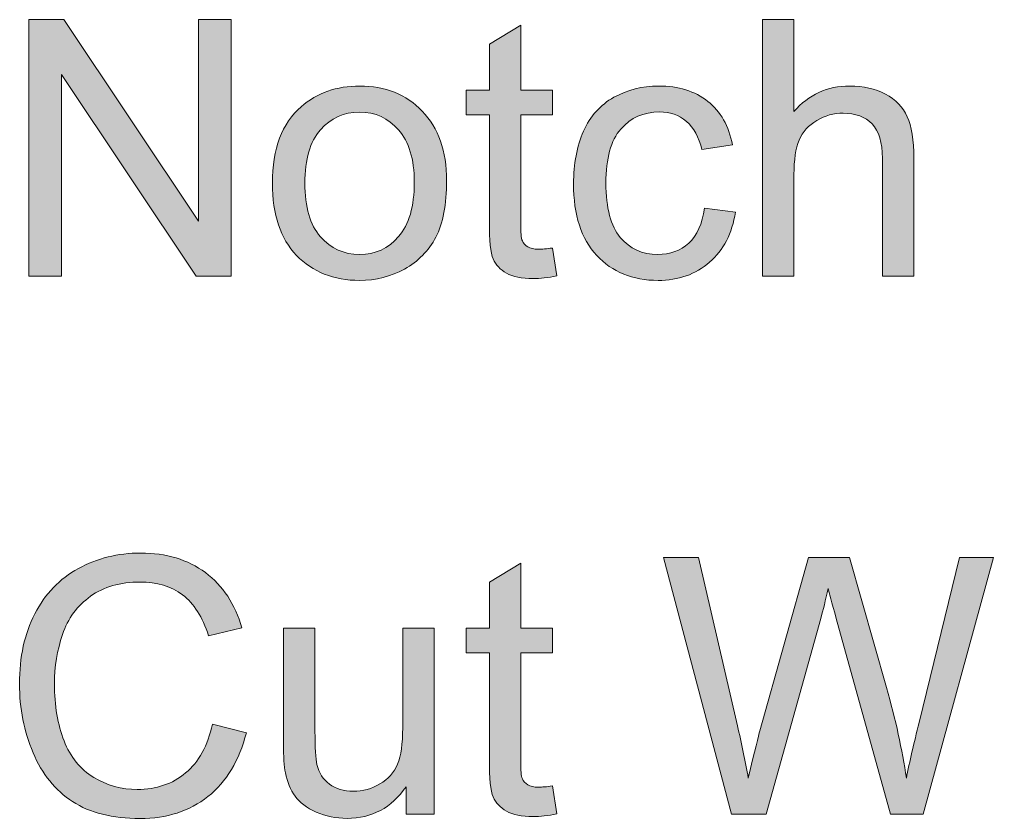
# Model space of a CAD drawing. Header units: inches. Extents: x 0.2 to 13, y -17.3 to -0.1.
# Drawn here: x 0.315 to 0.7678, y -2.4678 to -2.0965 of the extents above; entities that cross this region are included whole.
import ezdxf

# ---------------------------------------------------------------- set-up
doc = ezdxf.new("R2010")
doc.units = ezdxf.units.IN
doc.header["$MEASUREMENT"] = 0
doc.layers.add('Layer 1', color=7, linetype='Continuous')

# ---------------------------------------------------------------- blocks, each defined once
blk = doc.blocks.new('block 10')
at = {"layer": 'Layer 1', "true_color": 0xffffff}
h = blk.add_hatch(color=7, dxfattribs=at)
h.dxf.hatch_style = 2
h.paths.add_polyline_path([(0.31935, -2.21581), (0.31935, -2.09651), (0.33554, -2.09651), (0.39821, -2.19018), (0.39821, -2.09651), (0.41334, -2.09651), (0.41334, -2.21581), (0.39715, -2.21581), (0.33449, -2.12206), (0.33449, -2.21581)])
h = blk.add_hatch(color=7, dxfattribs=at)
h.dxf.hatch_style = 2
edge = h.paths.add_edge_path()
edge.add_spline(control_points=[(0.56268, -2.20271), (0.56268, -2.20271), (0.56479, -2.21565), (0.56479, -2.21565), (0.56067, -2.21652), (0.55698, -2.21695), (0.55372, -2.21695), (0.54841, -2.21695), (0.54428, -2.21611), (0.54135, -2.21443), (0.53843, -2.21275), (0.53636, -2.21054), (0.53517, -2.2078), (0.53398, -2.20506), (0.53338, -2.19929), (0.53338, -2.1905), (0.53338, -2.1905), (0.53338, -2.14078), (0.53338, -2.14078), (0.53338, -2.14078), (0.52264, -2.14078), (0.52264, -2.14078), (0.52264, -2.14078), (0.52264, -2.12939), (0.52264, -2.12939), (0.52264, -2.12939), (0.53338, -2.12939), (0.53338, -2.12939), (0.53338, -2.12939), (0.53338, -2.10798), (0.53338, -2.10798), (0.53338, -2.10798), (0.54795, -2.0992), (0.54795, -2.0992), (0.54795, -2.0992), (0.54795, -2.12939), (0.54795, -2.12939), (0.54795, -2.12939), (0.56268, -2.12939), (0.56268, -2.12939), (0.56268, -2.12939), (0.56268, -2.14078), (0.56268, -2.14078), (0.56268, -2.14078), (0.54795, -2.14078), (0.54795, -2.14078), (0.54795, -2.14078), (0.54795, -2.19132), (0.54795, -2.19132), (0.54795, -2.1955), (0.5482, -2.19818), (0.54872, -2.19937), (0.54924, -2.20057), (0.55008, -2.20152), (0.55124, -2.20222), (0.55241, -2.20293), (0.55408, -2.20328), (0.55625, -2.20328), (0.55787, -2.20328), (0.56002, -2.20309), (0.56268, -2.20271)], knot_values=[0, 0, 0, 0, 1, 1, 1, 2, 2, 2, 3, 3, 3, 4, 4, 4, 5, 5, 5, 6, 6, 6, 7, 7, 7, 8, 8, 8, 9, 9, 9, 10, 10, 10, 11, 11, 11, 12, 12, 12, 13, 13, 13, 14, 14, 14, 15, 15, 15, 16, 16, 16, 17, 17, 17, 18, 18, 18, 19, 19, 19, 20, 20, 20, 20], degree=3, periodic=1)
h = blk.add_hatch(color=7, dxfattribs=at)
h.dxf.hatch_style = 2
edge = h.paths.add_edge_path()
edge.add_spline(control_points=[(0.66033, -2.21581), (0.66033, -2.21581), (0.66033, -2.09651), (0.66033, -2.09651), (0.66033, -2.09651), (0.67498, -2.09651), (0.67498, -2.09651), (0.67498, -2.09651), (0.67498, -2.13932), (0.67498, -2.13932), (0.68182, -2.1314), (0.69044, -2.12743), (0.70086, -2.12743), (0.70726, -2.12743), (0.71282, -2.1287), (0.71754, -2.13122), (0.72226, -2.13374), (0.72564, -2.13723), (0.72767, -2.14168), (0.72971, -2.14612), (0.73073, -2.15258), (0.73073, -2.16104), (0.73073, -2.16104), (0.73073, -2.21581), (0.73073, -2.21581), (0.73073, -2.21581), (0.71608, -2.21581), (0.71608, -2.21581), (0.71608, -2.21581), (0.71608, -2.16104), (0.71608, -2.16104), (0.71608, -2.15372), (0.71449, -2.14839), (0.71132, -2.14505), (0.70814, -2.14172), (0.70365, -2.14005), (0.69785, -2.14005), (0.69351, -2.14005), (0.68943, -2.14117), (0.6856, -2.14343), (0.68178, -2.14568), (0.67905, -2.14873), (0.67742, -2.15258), (0.67579, -2.15643), (0.67498, -2.16175), (0.67498, -2.16853), (0.67498, -2.16853), (0.67498, -2.21581), (0.67498, -2.21581), (0.67498, -2.21581), (0.66033, -2.21581), (0.66033, -2.21581)], knot_values=[0, 0, 0, 0, 1, 1, 1, 2, 2, 2, 3, 3, 3, 4, 4, 4, 5, 5, 5, 6, 6, 6, 7, 7, 7, 8, 8, 8, 9, 9, 9, 10, 10, 10, 11, 11, 11, 12, 12, 12, 13, 13, 13, 14, 14, 14, 15, 15, 15, 16, 16, 16, 17, 17, 17, 17], degree=3, periodic=1)
h = blk.add_hatch(color=7, dxfattribs=at)
h.dxf.hatch_style = 2
edge = h.paths.add_edge_path()
edge.add_spline(control_points=[(0.43255, -2.1726), (0.43255, -2.1566), (0.437, -2.14474), (0.4459, -2.13704), (0.45333, -2.13064), (0.46239, -2.12743), (0.47308, -2.12743), (0.48496, -2.12743), (0.49467, -2.13133), (0.50221, -2.13911), (0.50975, -2.1469), (0.51352, -2.15765), (0.51352, -2.17138), (0.51352, -2.1825), (0.51185, -2.19125), (0.50852, -2.19763), (0.50518, -2.204), (0.50033, -2.20895), (0.49395, -2.21248), (0.48758, -2.216), (0.48062, -2.21777), (0.47308, -2.21777), (0.46098, -2.21777), (0.4512, -2.21389), (0.44374, -2.20613), (0.43628, -2.19837), (0.43255, -2.18719), (0.43255, -2.1726)], knot_values=[0, 0, 0, 0, 1, 1, 1, 2, 2, 2, 3, 3, 3, 4, 4, 4, 5, 5, 5, 6, 6, 6, 7, 7, 7, 8, 8, 8, 9, 9, 9, 9], degree=3, periodic=1)
edge = h.paths.add_edge_path()
edge.add_spline(control_points=[(0.4476, -2.1726), (0.4476, -2.18367), (0.45002, -2.19196), (0.45485, -2.19746), (0.45968, -2.20297), (0.46575, -2.20572), (0.47308, -2.20572), (0.48035, -2.20572), (0.4864, -2.20296), (0.49122, -2.19742), (0.49605, -2.19189), (0.49847, -2.18345), (0.49847, -2.17211), (0.49847, -2.16142), (0.49604, -2.15333), (0.49118, -2.14782), (0.48633, -2.14231), (0.48029, -2.13956), (0.47308, -2.13956), (0.46575, -2.13956), (0.45968, -2.1423), (0.45485, -2.14778), (0.45002, -2.15326), (0.4476, -2.16153), (0.4476, -2.1726)], knot_values=[0, 0, 0, 0, 1, 1, 1, 2, 2, 2, 3, 3, 3, 4, 4, 4, 5, 5, 5, 6, 6, 6, 7, 7, 7, 8, 8, 8, 8], degree=3, periodic=1)
h = blk.add_hatch(color=7, dxfattribs=at)
h.dxf.hatch_style = 2
edge = h.paths.add_edge_path()
edge.add_spline(control_points=[(0.6334, -2.18416), (0.6334, -2.18416), (0.6478, -2.18603), (0.6478, -2.18603), (0.64623, -2.19596), (0.6422, -2.20373), (0.63572, -2.20934), (0.62923, -2.21496), (0.62127, -2.21777), (0.61183, -2.21777), (0.6, -2.21777), (0.59049, -2.2139), (0.58331, -2.20617), (0.57612, -2.19844), (0.57252, -2.18736), (0.57252, -2.17293), (0.57252, -2.16359), (0.57407, -2.15543), (0.57716, -2.14843), (0.58025, -2.14143), (0.58496, -2.13618), (0.59128, -2.13268), (0.5976, -2.12918), (0.60448, -2.12743), (0.61191, -2.12743), (0.6213, -2.12743), (0.62897, -2.12981), (0.63494, -2.13456), (0.64091, -2.1393), (0.64473, -2.14604), (0.64642, -2.15478), (0.64642, -2.15478), (0.63218, -2.15698), (0.63218, -2.15698), (0.63082, -2.15117), (0.62842, -2.1468), (0.62497, -2.14387), (0.62153, -2.14094), (0.61736, -2.13948), (0.61248, -2.13948), (0.6051, -2.13948), (0.59911, -2.14212), (0.5945, -2.14741), (0.58988, -2.1527), (0.58758, -2.16107), (0.58758, -2.17252), (0.58758, -2.18413), (0.5898, -2.19257), (0.59425, -2.19783), (0.5987, -2.20309), (0.60451, -2.20572), (0.61167, -2.20572), (0.61742, -2.20572), (0.62222, -2.20396), (0.62607, -2.20043), (0.62992, -2.19691), (0.63236, -2.19148), (0.6334, -2.18416)], knot_values=[0, 0, 0, 0, 1, 1, 1, 2, 2, 2, 3, 3, 3, 4, 4, 4, 5, 5, 5, 6, 6, 6, 7, 7, 7, 8, 8, 8, 9, 9, 9, 10, 10, 10, 11, 11, 11, 12, 12, 12, 13, 13, 13, 14, 14, 14, 15, 15, 15, 16, 16, 16, 17, 17, 17, 18, 18, 18, 19, 19, 19, 19], degree=3, periodic=1)
at = {"layer": 'Layer 1', "lineweight": 0}
blk.add_lwpolyline([(0.31935, -2.21581), (0.31935, -2.09651), (0.33554, -2.09651), (0.39821, -2.19018), (0.39821, -2.09651), (0.41334, -2.09651), (0.41334, -2.21581), (0.39715, -2.21581), (0.33449, -2.12206), (0.33449, -2.21581), (0.31935, -2.21581)], dxfattribs=at)
for points, knots in [([(0.56268, -2.20271), (0.56268, -2.20271), (0.56479, -2.21565), (0.56479, -2.21565), (0.56067, -2.21652), (0.55698, -2.21695), (0.55372, -2.21695), (0.54841, -2.21695), (0.54428, -2.21611), (0.54135, -2.21443), (0.53843, -2.21275), (0.53636, -2.21054), (0.53517, -2.2078), (0.53398, -2.20506), (0.53338, -2.19929), (0.53338, -2.1905), (0.53338, -2.1905), (0.53338, -2.14078), (0.53338, -2.14078), (0.53338, -2.14078), (0.52264, -2.14078), (0.52264, -2.14078), (0.52264, -2.14078), (0.52264, -2.12939), (0.52264, -2.12939), (0.52264, -2.12939), (0.53338, -2.12939), (0.53338, -2.12939), (0.53338, -2.12939), (0.53338, -2.10798), (0.53338, -2.10798), (0.53338, -2.10798), (0.54795, -2.0992), (0.54795, -2.0992), (0.54795, -2.0992), (0.54795, -2.12939), (0.54795, -2.12939), (0.54795, -2.12939), (0.56268, -2.12939), (0.56268, -2.12939), (0.56268, -2.12939), (0.56268, -2.14078), (0.56268, -2.14078), (0.56268, -2.14078), (0.54795, -2.14078), (0.54795, -2.14078), (0.54795, -2.14078), (0.54795, -2.19132), (0.54795, -2.19132), (0.54795, -2.1955), (0.5482, -2.19818), (0.54872, -2.19937), (0.54924, -2.20057), (0.55008, -2.20152), (0.55124, -2.20222), (0.55241, -2.20293), (0.55408, -2.20328), (0.55625, -2.20328), (0.55787, -2.20328), (0.56002, -2.20309), (0.56268, -2.20271)], [0, 0, 0, 0, 1, 1, 1, 2, 2, 2, 3, 3, 3, 4, 4, 4, 5, 5, 5, 6, 6, 6, 7, 7, 7, 8, 8, 8, 9, 9, 9, 10, 10, 10, 11, 11, 11, 12, 12, 12, 13, 13, 13, 14, 14, 14, 15, 15, 15, 16, 16, 16, 17, 17, 17, 18, 18, 18, 19, 19, 19, 20, 20, 20, 20]), ([(0.66033, -2.21581), (0.66033, -2.21581), (0.66033, -2.09651), (0.66033, -2.09651), (0.66033, -2.09651), (0.67498, -2.09651), (0.67498, -2.09651), (0.67498, -2.09651), (0.67498, -2.13932), (0.67498, -2.13932), (0.68182, -2.1314), (0.69044, -2.12743), (0.70086, -2.12743), (0.70726, -2.12743), (0.71282, -2.1287), (0.71754, -2.13122), (0.72226, -2.13374), (0.72564, -2.13723), (0.72767, -2.14168), (0.72971, -2.14612), (0.73073, -2.15258), (0.73073, -2.16104), (0.73073, -2.16104), (0.73073, -2.21581), (0.73073, -2.21581), (0.73073, -2.21581), (0.71608, -2.21581), (0.71608, -2.21581), (0.71608, -2.21581), (0.71608, -2.16104), (0.71608, -2.16104), (0.71608, -2.15372), (0.71449, -2.14839), (0.71132, -2.14505), (0.70814, -2.14172), (0.70365, -2.14005), (0.69785, -2.14005), (0.69351, -2.14005), (0.68943, -2.14117), (0.6856, -2.14343), (0.68178, -2.14568), (0.67905, -2.14873), (0.67742, -2.15258), (0.67579, -2.15643), (0.67498, -2.16175), (0.67498, -2.16853), (0.67498, -2.16853), (0.67498, -2.21581), (0.67498, -2.21581), (0.67498, -2.21581), (0.66033, -2.21581), (0.66033, -2.21581)], [0, 0, 0, 0, 1, 1, 1, 2, 2, 2, 3, 3, 3, 4, 4, 4, 5, 5, 5, 6, 6, 6, 7, 7, 7, 8, 8, 8, 9, 9, 9, 10, 10, 10, 11, 11, 11, 12, 12, 12, 13, 13, 13, 14, 14, 14, 15, 15, 15, 16, 16, 16, 17, 17, 17, 17]), ([(0.43255, -2.1726), (0.43255, -2.1566), (0.437, -2.14474), (0.4459, -2.13704), (0.45333, -2.13064), (0.46239, -2.12743), (0.47308, -2.12743), (0.48496, -2.12743), (0.49467, -2.13133), (0.50221, -2.13911), (0.50975, -2.1469), (0.51352, -2.15765), (0.51352, -2.17138), (0.51352, -2.1825), (0.51185, -2.19125), (0.50852, -2.19763), (0.50518, -2.204), (0.50033, -2.20895), (0.49395, -2.21248), (0.48758, -2.216), (0.48062, -2.21777), (0.47308, -2.21777), (0.46098, -2.21777), (0.4512, -2.21389), (0.44374, -2.20613), (0.43628, -2.19837), (0.43255, -2.18719), (0.43255, -2.1726)], [0, 0, 0, 0, 1, 1, 1, 2, 2, 2, 3, 3, 3, 4, 4, 4, 5, 5, 5, 6, 6, 6, 7, 7, 7, 8, 8, 8, 9, 9, 9, 9]), ([(0.6334, -2.18416), (0.6334, -2.18416), (0.6478, -2.18603), (0.6478, -2.18603), (0.64623, -2.19596), (0.6422, -2.20373), (0.63572, -2.20934), (0.62923, -2.21496), (0.62127, -2.21777), (0.61183, -2.21777), (0.6, -2.21777), (0.59049, -2.2139), (0.58331, -2.20617), (0.57612, -2.19844), (0.57252, -2.18736), (0.57252, -2.17293), (0.57252, -2.16359), (0.57407, -2.15543), (0.57716, -2.14843), (0.58025, -2.14143), (0.58496, -2.13618), (0.59128, -2.13268), (0.5976, -2.12918), (0.60448, -2.12743), (0.61191, -2.12743), (0.6213, -2.12743), (0.62897, -2.12981), (0.63494, -2.13456), (0.64091, -2.1393), (0.64473, -2.14604), (0.64642, -2.15478), (0.64642, -2.15478), (0.63218, -2.15698), (0.63218, -2.15698), (0.63082, -2.15117), (0.62842, -2.1468), (0.62497, -2.14387), (0.62153, -2.14094), (0.61736, -2.13948), (0.61248, -2.13948), (0.6051, -2.13948), (0.59911, -2.14212), (0.5945, -2.14741), (0.58988, -2.1527), (0.58758, -2.16107), (0.58758, -2.17252), (0.58758, -2.18413), (0.5898, -2.19257), (0.59425, -2.19783), (0.5987, -2.20309), (0.60451, -2.20572), (0.61167, -2.20572), (0.61742, -2.20572), (0.62222, -2.20396), (0.62607, -2.20043), (0.62992, -2.19691), (0.63236, -2.19148), (0.6334, -2.18416)], [0, 0, 0, 0, 1, 1, 1, 2, 2, 2, 3, 3, 3, 4, 4, 4, 5, 5, 5, 6, 6, 6, 7, 7, 7, 8, 8, 8, 9, 9, 9, 10, 10, 10, 11, 11, 11, 12, 12, 12, 13, 13, 13, 14, 14, 14, 15, 15, 15, 16, 16, 16, 17, 17, 17, 18, 18, 18, 19, 19, 19, 19]), ([(0.4476, -2.1726), (0.4476, -2.18367), (0.45002, -2.19196), (0.45485, -2.19746), (0.45968, -2.20297), (0.46575, -2.20572), (0.47308, -2.20572), (0.48035, -2.20572), (0.4864, -2.20296), (0.49122, -2.19742), (0.49605, -2.19189), (0.49847, -2.18345), (0.49847, -2.17211), (0.49847, -2.16142), (0.49604, -2.15333), (0.49118, -2.14782), (0.48633, -2.14231), (0.48029, -2.13956), (0.47308, -2.13956), (0.46575, -2.13956), (0.45968, -2.1423), (0.45485, -2.14778), (0.45002, -2.15326), (0.4476, -2.16153), (0.4476, -2.1726)], [0, 0, 0, 0, 1, 1, 1, 2, 2, 2, 3, 3, 3, 4, 4, 4, 5, 5, 5, 6, 6, 6, 7, 7, 7, 8, 8, 8, 8])]:
    blk.add_open_spline(points, degree=3, knots=knots, dxfattribs=at)
blk = doc.blocks.new('block 11')
at = {"layer": 'Layer 1', "true_color": 0xffffff}
h = blk.add_hatch(color=7, dxfattribs=at)
h.dxf.hatch_style = 2
edge = h.paths.add_edge_path()
edge.add_spline(control_points=[(0.40464, -2.42398), (0.40464, -2.42398), (0.42042, -2.42797), (0.42042, -2.42797), (0.41711, -2.44094), (0.41116, -2.45083), (0.40256, -2.45763), (0.39396, -2.46444), (0.38345, -2.46785), (0.37103, -2.46785), (0.35817, -2.46785), (0.34771, -2.46523), (0.33965, -2.45999), (0.3316, -2.45476), (0.32547, -2.44718), (0.32126, -2.43725), (0.31706, -2.42732), (0.31495, -2.41666), (0.31495, -2.40527), (0.31495, -2.39284), (0.31733, -2.38201), (0.32208, -2.37276), (0.32682, -2.36351), (0.33358, -2.35648), (0.34234, -2.35168), (0.3511, -2.34688), (0.36074, -2.34448), (0.37127, -2.34448), (0.38321, -2.34448), (0.39324, -2.34751), (0.40138, -2.35359), (0.40952, -2.35967), (0.41519, -2.36821), (0.41839, -2.37922), (0.41839, -2.37922), (0.40285, -2.38289), (0.40285, -2.38289), (0.40008, -2.37421), (0.39606, -2.36789), (0.3908, -2.36393), (0.38554, -2.35997), (0.37892, -2.35798), (0.37094, -2.35798), (0.36178, -2.35798), (0.35411, -2.36018), (0.34795, -2.36458), (0.3418, -2.36897), (0.33747, -2.37487), (0.33497, -2.38228), (0.33248, -2.38968), (0.33123, -2.39732), (0.33123, -2.40519), (0.33123, -2.41533), (0.33271, -2.42419), (0.33567, -2.43176), (0.33862, -2.43932), (0.34322, -2.44498), (0.34946, -2.44872), (0.3557, -2.45247), (0.36245, -2.45434), (0.36972, -2.45434), (0.37857, -2.45434), (0.38605, -2.45179), (0.39218, -2.44669), (0.39832, -2.44159), (0.40247, -2.43402), (0.40464, -2.42398)], knot_values=[0, 0, 0, 0, 1, 1, 1, 2, 2, 2, 3, 3, 3, 4, 4, 4, 5, 5, 5, 6, 6, 6, 7, 7, 7, 8, 8, 8, 9, 9, 9, 10, 10, 10, 11, 11, 11, 12, 12, 12, 13, 13, 13, 14, 14, 14, 15, 15, 15, 16, 16, 16, 17, 17, 17, 18, 18, 18, 19, 19, 19, 20, 20, 20, 21, 21, 21, 22, 22, 22, 22], degree=3, periodic=1)
h = blk.add_hatch(color=7, dxfattribs=at)
h.dxf.hatch_style = 2
edge = h.paths.add_edge_path()
edge.add_spline(control_points=[(0.56268, -2.45271), (0.56268, -2.45271), (0.56479, -2.46565), (0.56479, -2.46565), (0.56067, -2.46652), (0.55698, -2.46695), (0.55372, -2.46695), (0.54841, -2.46695), (0.54428, -2.46611), (0.54135, -2.46443), (0.53843, -2.46275), (0.53636, -2.46054), (0.53517, -2.4578), (0.53398, -2.45506), (0.53338, -2.44929), (0.53338, -2.4405), (0.53338, -2.4405), (0.53338, -2.39078), (0.53338, -2.39078), (0.53338, -2.39078), (0.52264, -2.39078), (0.52264, -2.39078), (0.52264, -2.39078), (0.52264, -2.37939), (0.52264, -2.37939), (0.52264, -2.37939), (0.53338, -2.37939), (0.53338, -2.37939), (0.53338, -2.37939), (0.53338, -2.35798), (0.53338, -2.35798), (0.53338, -2.35798), (0.54795, -2.3492), (0.54795, -2.3492), (0.54795, -2.3492), (0.54795, -2.37939), (0.54795, -2.37939), (0.54795, -2.37939), (0.56268, -2.37939), (0.56268, -2.37939), (0.56268, -2.37939), (0.56268, -2.39078), (0.56268, -2.39078), (0.56268, -2.39078), (0.54795, -2.39078), (0.54795, -2.39078), (0.54795, -2.39078), (0.54795, -2.44132), (0.54795, -2.44132), (0.54795, -2.4455), (0.5482, -2.44818), (0.54872, -2.44937), (0.54924, -2.45057), (0.55008, -2.45152), (0.55124, -2.45222), (0.55241, -2.45293), (0.55408, -2.45328), (0.55625, -2.45328), (0.55787, -2.45328), (0.56002, -2.45309), (0.56268, -2.45271)], knot_values=[0, 0, 0, 0, 1, 1, 1, 2, 2, 2, 3, 3, 3, 4, 4, 4, 5, 5, 5, 6, 6, 6, 7, 7, 7, 8, 8, 8, 9, 9, 9, 10, 10, 10, 11, 11, 11, 12, 12, 12, 13, 13, 13, 14, 14, 14, 15, 15, 15, 16, 16, 16, 17, 17, 17, 18, 18, 18, 19, 19, 19, 20, 20, 20, 20], degree=3, periodic=1)
h = blk.add_hatch(color=7, dxfattribs=at)
h.dxf.hatch_style = 2
edge = h.paths.add_edge_path()
edge.add_spline(control_points=[(0.64601, -2.46581), (0.64601, -2.46581), (0.61435, -2.34651), (0.61435, -2.34651), (0.61435, -2.34651), (0.63055, -2.34651), (0.63055, -2.34651), (0.63055, -2.34651), (0.6487, -2.42472), (0.6487, -2.42472), (0.65065, -2.43291), (0.65233, -2.44105), (0.65374, -2.44913), (0.65678, -2.43638), (0.65857, -2.42903), (0.65911, -2.42708), (0.65911, -2.42708), (0.68182, -2.34651), (0.68182, -2.34651), (0.68182, -2.34651), (0.70086, -2.34651), (0.70086, -2.34651), (0.70086, -2.34651), (0.71795, -2.40689), (0.71795, -2.40689), (0.72224, -2.42187), (0.72533, -2.43595), (0.72723, -2.44913), (0.72875, -2.44159), (0.73073, -2.43294), (0.73317, -2.42317), (0.73317, -2.42317), (0.75189, -2.34651), (0.75189, -2.34651), (0.75189, -2.34651), (0.76775, -2.34651), (0.76775, -2.34651), (0.76775, -2.34651), (0.73504, -2.46581), (0.73504, -2.46581), (0.73504, -2.46581), (0.71982, -2.46581), (0.71982, -2.46581), (0.71982, -2.46581), (0.69468, -2.37491), (0.69468, -2.37491), (0.69256, -2.36732), (0.69131, -2.36265), (0.69093, -2.36091), (0.68968, -2.36639), (0.68852, -2.37106), (0.68743, -2.37491), (0.68743, -2.37491), (0.66212, -2.46581), (0.66212, -2.46581), (0.66212, -2.46581), (0.64601, -2.46581), (0.64601, -2.46581)], knot_values=[0, 0, 0, 0, 1, 1, 1, 2, 2, 2, 3, 3, 3, 4, 4, 4, 5, 5, 5, 6, 6, 6, 7, 7, 7, 8, 8, 8, 9, 9, 9, 10, 10, 10, 11, 11, 11, 12, 12, 12, 13, 13, 13, 14, 14, 14, 15, 15, 15, 16, 16, 16, 17, 17, 17, 18, 18, 18, 19, 19, 19, 19], degree=3, periodic=1)
h = blk.add_hatch(color=7, dxfattribs=at)
h.dxf.hatch_style = 2
edge = h.paths.add_edge_path()
edge.add_spline(control_points=[(0.49464, -2.46581), (0.49464, -2.46581), (0.49464, -2.45312), (0.49464, -2.45312), (0.48792, -2.46288), (0.47877, -2.46777), (0.46722, -2.46777), (0.46212, -2.46777), (0.45736, -2.46679), (0.45294, -2.46484), (0.44851, -2.46288), (0.44523, -2.46043), (0.44309, -2.45747), (0.44095, -2.45452), (0.43944, -2.45089), (0.43857, -2.44661), (0.43797, -2.44373), (0.43768, -2.43918), (0.43768, -2.43294), (0.43768, -2.43294), (0.43768, -2.37939), (0.43768, -2.37939), (0.43768, -2.37939), (0.45232, -2.37939), (0.45232, -2.37939), (0.45232, -2.37939), (0.45232, -2.42732), (0.45232, -2.42732), (0.45232, -2.43497), (0.45262, -2.44012), (0.45322, -2.44278), (0.45414, -2.44663), (0.4561, -2.44966), (0.45908, -2.45186), (0.46206, -2.45405), (0.46575, -2.45515), (0.47015, -2.45515), (0.47454, -2.45515), (0.47866, -2.45403), (0.48252, -2.45178), (0.48637, -2.44952), (0.4891, -2.44646), (0.4907, -2.44258), (0.4923, -2.4387), (0.4931, -2.43307), (0.4931, -2.42569), (0.4931, -2.42569), (0.4931, -2.37939), (0.4931, -2.37939), (0.4931, -2.37939), (0.50774, -2.37939), (0.50774, -2.37939), (0.50774, -2.37939), (0.50774, -2.46581), (0.50774, -2.46581), (0.50774, -2.46581), (0.49464, -2.46581), (0.49464, -2.46581)], knot_values=[0, 0, 0, 0, 1, 1, 1, 2, 2, 2, 3, 3, 3, 4, 4, 4, 5, 5, 5, 6, 6, 6, 7, 7, 7, 8, 8, 8, 9, 9, 9, 10, 10, 10, 11, 11, 11, 12, 12, 12, 13, 13, 13, 14, 14, 14, 15, 15, 15, 16, 16, 16, 17, 17, 17, 18, 18, 18, 19, 19, 19, 19], degree=3, periodic=1)
at = {"layer": 'Layer 1', "lineweight": 0}
for points, knots in [([(0.40464, -2.42398), (0.40464, -2.42398), (0.42042, -2.42797), (0.42042, -2.42797), (0.41711, -2.44094), (0.41116, -2.45083), (0.40256, -2.45763), (0.39396, -2.46444), (0.38345, -2.46785), (0.37103, -2.46785), (0.35817, -2.46785), (0.34771, -2.46523), (0.33965, -2.45999), (0.3316, -2.45476), (0.32547, -2.44718), (0.32126, -2.43725), (0.31706, -2.42732), (0.31495, -2.41666), (0.31495, -2.40527), (0.31495, -2.39284), (0.31733, -2.38201), (0.32208, -2.37276), (0.32682, -2.36351), (0.33358, -2.35648), (0.34234, -2.35168), (0.3511, -2.34688), (0.36074, -2.34448), (0.37127, -2.34448), (0.38321, -2.34448), (0.39324, -2.34751), (0.40138, -2.35359), (0.40952, -2.35967), (0.41519, -2.36821), (0.41839, -2.37922), (0.41839, -2.37922), (0.40285, -2.38289), (0.40285, -2.38289), (0.40008, -2.37421), (0.39606, -2.36789), (0.3908, -2.36393), (0.38554, -2.35997), (0.37892, -2.35798), (0.37094, -2.35798), (0.36178, -2.35798), (0.35411, -2.36018), (0.34795, -2.36458), (0.3418, -2.36897), (0.33747, -2.37487), (0.33497, -2.38228), (0.33248, -2.38968), (0.33123, -2.39732), (0.33123, -2.40519), (0.33123, -2.41533), (0.33271, -2.42419), (0.33567, -2.43176), (0.33862, -2.43932), (0.34322, -2.44498), (0.34946, -2.44872), (0.3557, -2.45247), (0.36245, -2.45434), (0.36972, -2.45434), (0.37857, -2.45434), (0.38605, -2.45179), (0.39218, -2.44669), (0.39832, -2.44159), (0.40247, -2.43402), (0.40464, -2.42398)], [0, 0, 0, 0, 1, 1, 1, 2, 2, 2, 3, 3, 3, 4, 4, 4, 5, 5, 5, 6, 6, 6, 7, 7, 7, 8, 8, 8, 9, 9, 9, 10, 10, 10, 11, 11, 11, 12, 12, 12, 13, 13, 13, 14, 14, 14, 15, 15, 15, 16, 16, 16, 17, 17, 17, 18, 18, 18, 19, 19, 19, 20, 20, 20, 21, 21, 21, 22, 22, 22, 22]), ([(0.56268, -2.45271), (0.56268, -2.45271), (0.56479, -2.46565), (0.56479, -2.46565), (0.56067, -2.46652), (0.55698, -2.46695), (0.55372, -2.46695), (0.54841, -2.46695), (0.54428, -2.46611), (0.54135, -2.46443), (0.53843, -2.46275), (0.53636, -2.46054), (0.53517, -2.4578), (0.53398, -2.45506), (0.53338, -2.44929), (0.53338, -2.4405), (0.53338, -2.4405), (0.53338, -2.39078), (0.53338, -2.39078), (0.53338, -2.39078), (0.52264, -2.39078), (0.52264, -2.39078), (0.52264, -2.39078), (0.52264, -2.37939), (0.52264, -2.37939), (0.52264, -2.37939), (0.53338, -2.37939), (0.53338, -2.37939), (0.53338, -2.37939), (0.53338, -2.35798), (0.53338, -2.35798), (0.53338, -2.35798), (0.54795, -2.3492), (0.54795, -2.3492), (0.54795, -2.3492), (0.54795, -2.37939), (0.54795, -2.37939), (0.54795, -2.37939), (0.56268, -2.37939), (0.56268, -2.37939), (0.56268, -2.37939), (0.56268, -2.39078), (0.56268, -2.39078), (0.56268, -2.39078), (0.54795, -2.39078), (0.54795, -2.39078), (0.54795, -2.39078), (0.54795, -2.44132), (0.54795, -2.44132), (0.54795, -2.4455), (0.5482, -2.44818), (0.54872, -2.44937), (0.54924, -2.45057), (0.55008, -2.45152), (0.55124, -2.45222), (0.55241, -2.45293), (0.55408, -2.45328), (0.55625, -2.45328), (0.55787, -2.45328), (0.56002, -2.45309), (0.56268, -2.45271)], [0, 0, 0, 0, 1, 1, 1, 2, 2, 2, 3, 3, 3, 4, 4, 4, 5, 5, 5, 6, 6, 6, 7, 7, 7, 8, 8, 8, 9, 9, 9, 10, 10, 10, 11, 11, 11, 12, 12, 12, 13, 13, 13, 14, 14, 14, 15, 15, 15, 16, 16, 16, 17, 17, 17, 18, 18, 18, 19, 19, 19, 20, 20, 20, 20]), ([(0.64601, -2.46581), (0.64601, -2.46581), (0.61435, -2.34651), (0.61435, -2.34651), (0.61435, -2.34651), (0.63055, -2.34651), (0.63055, -2.34651), (0.63055, -2.34651), (0.6487, -2.42472), (0.6487, -2.42472), (0.65065, -2.43291), (0.65233, -2.44105), (0.65374, -2.44913), (0.65678, -2.43638), (0.65857, -2.42903), (0.65911, -2.42708), (0.65911, -2.42708), (0.68182, -2.34651), (0.68182, -2.34651), (0.68182, -2.34651), (0.70086, -2.34651), (0.70086, -2.34651), (0.70086, -2.34651), (0.71795, -2.40689), (0.71795, -2.40689), (0.72224, -2.42187), (0.72533, -2.43595), (0.72723, -2.44913), (0.72875, -2.44159), (0.73073, -2.43294), (0.73317, -2.42317), (0.73317, -2.42317), (0.75189, -2.34651), (0.75189, -2.34651), (0.75189, -2.34651), (0.76775, -2.34651), (0.76775, -2.34651), (0.76775, -2.34651), (0.73504, -2.46581), (0.73504, -2.46581), (0.73504, -2.46581), (0.71982, -2.46581), (0.71982, -2.46581), (0.71982, -2.46581), (0.69468, -2.37491), (0.69468, -2.37491), (0.69256, -2.36732), (0.69131, -2.36265), (0.69093, -2.36091), (0.68968, -2.36639), (0.68852, -2.37106), (0.68743, -2.37491), (0.68743, -2.37491), (0.66212, -2.46581), (0.66212, -2.46581), (0.66212, -2.46581), (0.64601, -2.46581), (0.64601, -2.46581)], [0, 0, 0, 0, 1, 1, 1, 2, 2, 2, 3, 3, 3, 4, 4, 4, 5, 5, 5, 6, 6, 6, 7, 7, 7, 8, 8, 8, 9, 9, 9, 10, 10, 10, 11, 11, 11, 12, 12, 12, 13, 13, 13, 14, 14, 14, 15, 15, 15, 16, 16, 16, 17, 17, 17, 18, 18, 18, 19, 19, 19, 19]), ([(0.49464, -2.46581), (0.49464, -2.46581), (0.49464, -2.45312), (0.49464, -2.45312), (0.48792, -2.46288), (0.47877, -2.46777), (0.46722, -2.46777), (0.46212, -2.46777), (0.45736, -2.46679), (0.45294, -2.46484), (0.44851, -2.46288), (0.44523, -2.46043), (0.44309, -2.45747), (0.44095, -2.45452), (0.43944, -2.45089), (0.43857, -2.44661), (0.43797, -2.44373), (0.43768, -2.43918), (0.43768, -2.43294), (0.43768, -2.43294), (0.43768, -2.37939), (0.43768, -2.37939), (0.43768, -2.37939), (0.45232, -2.37939), (0.45232, -2.37939), (0.45232, -2.37939), (0.45232, -2.42732), (0.45232, -2.42732), (0.45232, -2.43497), (0.45262, -2.44012), (0.45322, -2.44278), (0.45414, -2.44663), (0.4561, -2.44966), (0.45908, -2.45186), (0.46206, -2.45405), (0.46575, -2.45515), (0.47015, -2.45515), (0.47454, -2.45515), (0.47866, -2.45403), (0.48252, -2.45178), (0.48637, -2.44952), (0.4891, -2.44646), (0.4907, -2.44258), (0.4923, -2.4387), (0.4931, -2.43307), (0.4931, -2.42569), (0.4931, -2.42569), (0.4931, -2.37939), (0.4931, -2.37939), (0.4931, -2.37939), (0.50774, -2.37939), (0.50774, -2.37939), (0.50774, -2.37939), (0.50774, -2.46581), (0.50774, -2.46581), (0.50774, -2.46581), (0.49464, -2.46581), (0.49464, -2.46581)], [0, 0, 0, 0, 1, 1, 1, 2, 2, 2, 3, 3, 3, 4, 4, 4, 5, 5, 5, 6, 6, 6, 7, 7, 7, 8, 8, 8, 9, 9, 9, 10, 10, 10, 11, 11, 11, 12, 12, 12, 13, 13, 13, 14, 14, 14, 15, 15, 15, 16, 16, 16, 17, 17, 17, 18, 18, 18, 19, 19, 19, 19])]:
    blk.add_open_spline(points, degree=3, knots=knots, dxfattribs=at)
blk = doc.blocks.new('block 2')
at = {"layer": 'Layer 1'}
for name in ['block 10', 'block 11']:
    blk.add_blockref(name, (0, 0), dxfattribs=at)

msp = doc.modelspace()

# ---------------------------------------------------------------- block references
at = {"layer": 'Layer 1'}
msp.add_blockref('block 2', (0, 0), dxfattribs=at)

doc.saveas('drawing.dxf')
